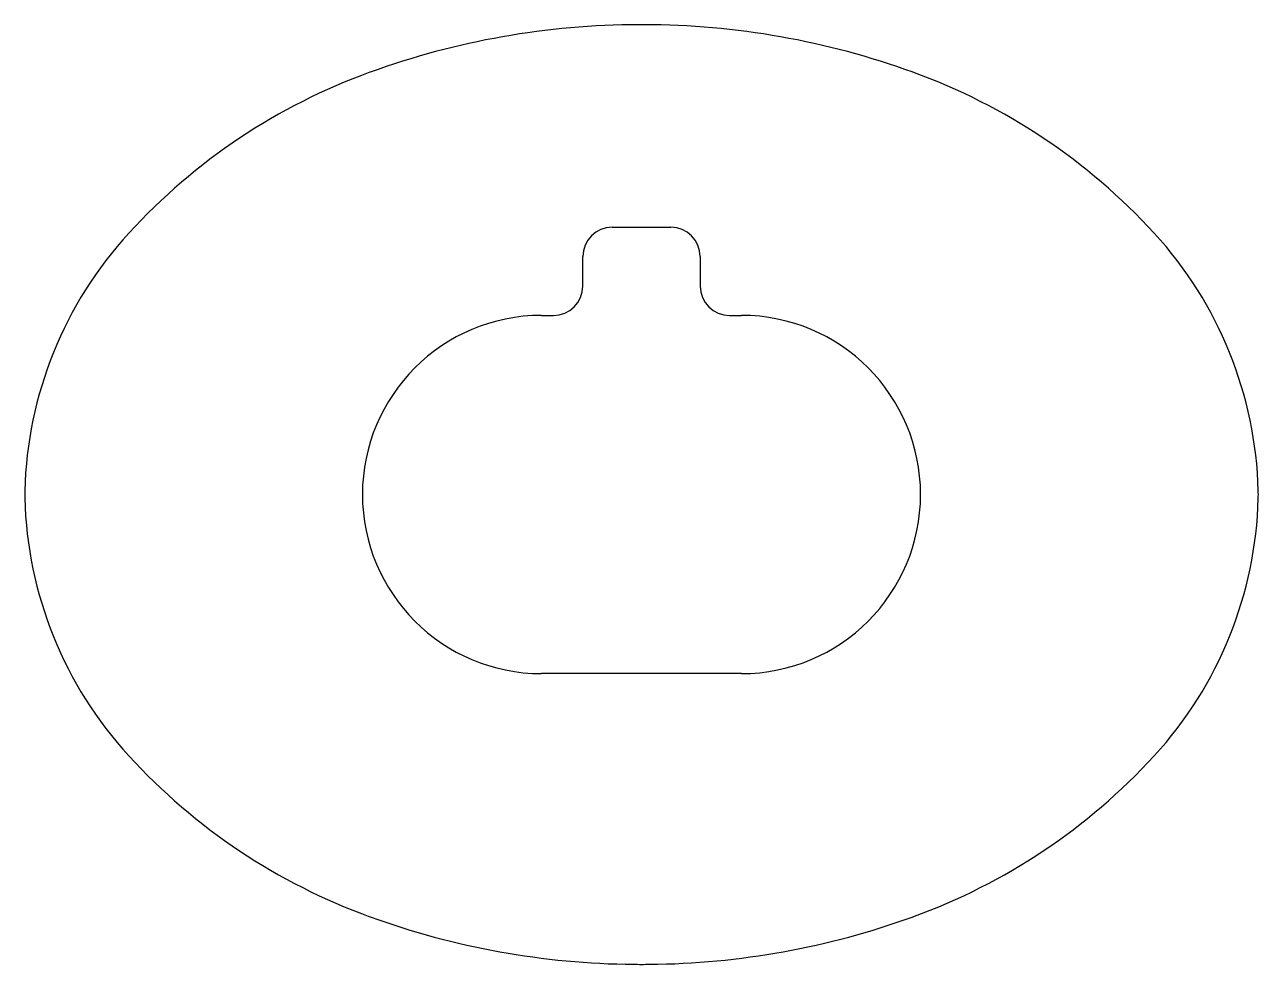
# Model space of a CAD drawing. Extents: x 1525.7 to 1567.7, y 2005 to 2037.
import ezdxf

# ---------------------------------------------------------------- set-up
doc = ezdxf.new("R2010")
doc.units = 0
doc.layers.get('0').update_dxf_attribs({"linetype": 'CONTINUOUS'})

msp = doc.modelspace()

# ---------------------------------------------------------------- linework, layer by layer
for p, q in [((1545.665, 2030.061), (1547.665, 2030.061)), ((1544.665, 2028.061), (1544.665, 2029.061)), ((1548.665, 2029.061), (1548.665, 2028.061)), ((1543.265, 2027.061), (1543.665, 2027.061)), ((1549.665, 2027.061), (1550.065, 2027.061)), ((1550.065, 2014.861), (1543.265, 2014.861))]:
    msp.add_line(p, q)
for centre, radius, start, end in [((1546.638, 2009.949), 27.012, 90.1194, 109.9465), ((1546.665, 1996.961), 40, 89.8806, 90.1194), ((1546.692, 2009.949), 27.012, 70.0535, 89.8806), ((1544.494, 2015.855), 20.729, 109.9465, 137.4979), ((1548.835, 2015.855), 20.729, 42.5021, 70.0535), ((1545.665, 2029.061), 1, 90, 180), ((1547.665, 2029.061), 1, 0, 90), ((1539.165, 2020.739), 13.5, 137.4979, 178.5047), ((1554.165, 2020.739), 13.5, 1.4953, 42.5021), ((1543.665, 2028.061), 1, 270, 0), ((1549.665, 2028.061), 1, 180, 270), ((1543.265, 2020.961), 6.1, 90, 270), ((1550.065, 2020.961), 6.1, 270, 90), ((1530.668, 2020.961), 5, 178.5047, 181.4953), ((1539.165, 2021.183), 13.5, 181.4953, 222.5021), ((1554.165, 2021.183), 13.5, 317.4979, 358.5047), ((1562.662, 2020.961), 5, 358.5047, 1.4953), ((1544.494, 2026.067), 20.729, 222.5021, 250.0535), ((1548.835, 2026.067), 20.729, 289.9465, 317.4979), ((1546.638, 2031.973), 27.012, 250.0535, 269.4809), ((1546.692, 2031.973), 27.012, 270.5191, 289.9465), ((1546.665, 2034.961), 30, 269.4809, 270.5191)]:
    msp.add_arc(centre, radius, start, end)

doc.saveas('drawing.dxf')
